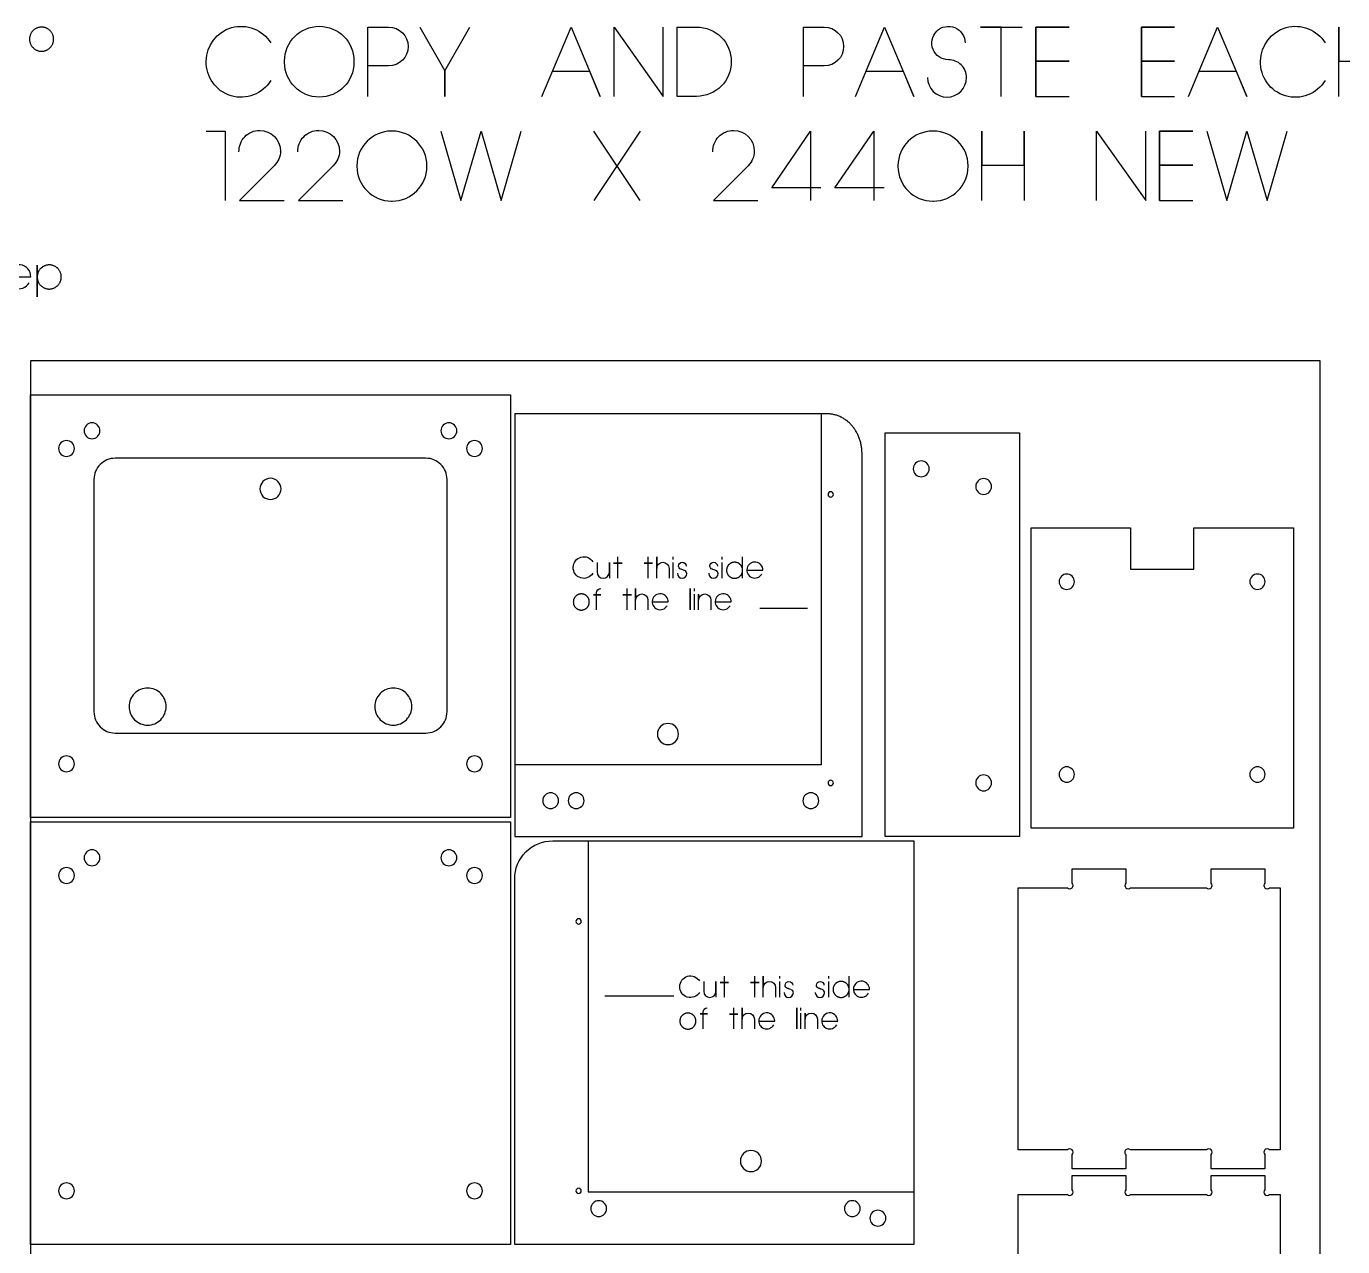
# Model space of a CAD drawing. Extents: x -767 to 4956, y -438 to 2808.
# Drawn here: x -4 to 1241, y 1602 to 2757 of the extents above; entities that cross this region are included whole.
import ezdxf

# ---------------------------------------------------------------- set-up
doc = ezdxf.new("R2010")
doc.units = 0
for name, color, linetype in [('DEFAULT_LAYER', 1, 'CONTINUOUS'), ('LAYER_1', 18, 'CONTINUOUS'), ('LAYER_10', 18, 'CONTINUOUS'), ('T5_LOGOLAYER_2', 18, 'CONTINUOUS'), ('T5_LOGOLAYER_20', 18, 'CONTINUOUS'), ('T5_LOGOLAYER_21', 18, 'CONTINUOUS')]:
    doc.layers.add(name, color=color, linetype=linetype)

msp = doc.modelspace()

# ---------------------------------------------------------------- linework, layer by layer
at = {"layer": 'DEFAULT_LAYER'}
for points in [[(748, 2390), (748, 2058), (458, 2058)], [(527.5, 1986), (527.5, 1654), (835.6, 1654)]]:
    msp.add_lwpolyline(points, dxfattribs=at)
msp.add_lwpolyline([(786.6, 1990), (786.6, 2352.3), (786.6, 2353.3), (786.5, 2354.2), (786.5, 2355.2), (786.4, 2356.2), (786.3, 2357.1), (786.2, 2358), (786.1, 2359), (785.9, 2359.9), (785.7, 2360.8), (785.5, 2361.7), (785.3, 2362.6), (785.1, 2363.5), (784.8, 2364.4), (784.6, 2365.3), (784.3, 2366.1), (784, 2367), (783.7, 2367.8), (783.3, 2368.6), (783, 2369.5), (782.6, 2370.3), (782.2, 2371.1), (781.8, 2371.8), (781.4, 2372.6), (780.9, 2373.4), (780.5, 2374.1), (780, 2374.9), (779.5, 2375.6), (779, 2376.3), (778.5, 2377), (778, 2377.6), (777.5, 2378.3), (776.9, 2379), (776.3, 2379.6), (775.8, 2380.2), (775.2, 2380.8), (774.6, 2381.4), (773.9, 2382), (773.3, 2382.5), (772.7, 2383), (772, 2383.6), (771.3, 2384.1), (770.7, 2384.5), (770, 2385), (769.3, 2385.4), (768.6, 2385.9), (767.9, 2386.3), (767.1, 2386.7), (766.4, 2387), (765.7, 2387.4), (764.9, 2387.7), (764.1, 2388), (763.4, 2388.3), (762.6, 2388.6), (761.8, 2388.8), (761, 2389), (760.2, 2389.2), (759.4, 2389.4), (758.6, 2389.6), (757.7, 2389.7), (756.9, 2389.8), (756.1, 2389.9), (755.2, 2389.9), (754.4, 2390), (753.5, 2390), (458, 2390), (458, 1990)], close=True, dxfattribs=at)
for points in [[(757, 2316.3, 0.414214), (754.5, 2313.8, 0.414214), (757, 2311.3, 0.414214), (759.5, 2313.8, 0.414214)], [(757, 2043.3, 0.414214), (754.5, 2040.8, 0.414214), (757, 2038.3, 0.414214), (759.5, 2040.8, 0.414214)], [(492, 2031.5, 0.414214), (484.5, 2024, 0.414214), (492, 2016.5, 0.414214), (499.5, 2024, 0.414214)], [(516.2, 2031.5, 0.414214), (508.7, 2024, 0.414214), (516.2, 2016.5, 0.414214), (523.7, 2024, 0.414214)], [(738.1, 2031.5, 0.414214), (730.6, 2024, 0.414214), (738.1, 2016.5, 0.414214), (745.6, 2024, 0.414214)], [(458, 1604), (458, 1950, -0.414214), (494, 1986), (835.6, 1986), (835.6, 1604)], [(518.5, 1912.3, 0.414214), (516, 1909.8, 0.414214), (518.5, 1907.3, 0.414214), (521, 1909.8, 0.414214)], [(681.5, 1693, 0.414214), (671.5, 1683, 0.414214), (681.5, 1673, 0.414214), (691.5, 1683, 0.414214)], [(518.5, 1657.3, 0.414214), (516, 1654.8, 0.414214), (518.5, 1652.3, 0.414214), (521, 1654.8, 0.414214)], [(537.5, 1645.5, 0.414214), (530, 1638, 0.414214), (537.5, 1630.5, 0.414214), (545, 1638, 0.414214)], [(777.4, 1645.5, 0.414214), (769.9, 1638, 0.414214), (777.4, 1630.5, 0.414214), (784.9, 1638, 0.414214)], [(801.6, 1636.5, 0.414214), (794.1, 1629, 0.414214), (801.6, 1621.5, 0.414214), (809.1, 1629, 0.414214)]]:
    msp.add_lwpolyline(points, format="xyb", close=True, dxfattribs=at)
at = {"layer": 'LAYER_1'}
for points in [[(0, 0), (1220, 0), (1220, 2440), (0, 2440)], [(935.6, 2372), (935.6, 1990), (808.6, 1990), (808.6, 2372)]]:
    msp.add_lwpolyline(points, close=True, dxfattribs=at)
for points in [[(835.1, 2338, 0.414214), (842.6, 2330.5, 0.414214), (850.1, 2338, 0.414214), (842.6, 2345.5, 0.414214)], [(894.1, 2321.2, 0.414214), (901.6, 2313.7, 0.414214), (909.1, 2321.2, 0.414214), (901.6, 2328.7, 0.414214)], [(603, 2097, 0.414214), (593, 2087, 0.414214), (603, 2077, 0.414214), (613, 2087, 0.414214)], [(894.1, 2040.8, 0.414214), (901.6, 2033.3, 0.414214), (909.1, 2040.8, 0.414214), (901.6, 2048.3, 0.414214)]]:
    msp.add_lwpolyline(points, format="xyb", close=True, dxfattribs=at)
at = {"layer": 'LAYER_10'}
for points in [[(0, 2408), (454, 2408), (454, 2008), (0, 2008)], [(0, 2004), (454, 2004), (454, 1604), (0, 1604)]]:
    msp.add_lwpolyline(points, close=True, dxfattribs=at)
for points in [[(58.2, 2381.5, 0.414214), (50.7, 2374, 0.414214), (58.2, 2366.5, 0.414214), (65.7, 2374, 0.414214)], [(395.8, 2381.5, 0.414214), (388.3, 2374, 0.414214), (395.8, 2366.5, 0.414214), (403.3, 2374, 0.414214)], [(34, 2364.7, 0.414214), (26.5, 2357.2, 0.414214), (34, 2349.7, 0.414214), (41.5, 2357.2, 0.414214)], [(420, 2364.7, 0.414214), (412.5, 2357.2, 0.414214), (420, 2349.7, 0.414214), (427.5, 2357.2, 0.414214)], [(60, 2108, 0.414214), (80, 2088), (374, 2088, 0.414214), (394, 2108), (394, 2328, 0.414214), (374, 2348), (80, 2348, 0.414214), (60, 2328)], [(227, 2329, 0.414214), (217, 2319, 0.414214), (227, 2309, 0.414214), (237, 2319, 0.414214)], [(110.8, 2130.5, 0.414214), (93.3, 2113, 0.414214), (110.8, 2095.5, 0.414214), (128.3, 2113, 0.414214)], [(343.2, 2130.5, 0.414214), (325.7, 2113, 0.414214), (343.2, 2095.5, 0.414214), (360.7, 2113, 0.414214)], [(34, 2066.3, 0.414214), (26.5, 2058.8, 0.414214), (34, 2051.3, 0.414214), (41.5, 2058.8, 0.414214)], [(420, 2066.3, 0.414214), (412.5, 2058.8, 0.414214), (420, 2051.3, 0.414214), (427.5, 2058.8, 0.414214)], [(58.2, 1977.5, 0.414214), (50.7, 1970, 0.414214), (58.2, 1962.5, 0.414214), (65.7, 1970, 0.414214)], [(395.8, 1977.5, 0.414214), (388.3, 1970, 0.414214), (395.8, 1962.5, 0.414214), (403.3, 1970, 0.414214)], [(34, 1960.7, 0.414214), (26.5, 1953.2, 0.414214), (34, 1945.7, 0.414214), (41.5, 1953.2, 0.414214)], [(420, 1960.7, 0.414214), (412.5, 1953.2, 0.414214), (420, 1945.7, 0.414214), (427.5, 1953.2, 0.414214)], [(34, 1662.3, 0.414214), (26.5, 1654.8, 0.414214), (34, 1647.3, 0.414214), (41.5, 1654.8, 0.414214)], [(420, 1662.3, 0.414214), (412.5, 1654.8, 0.414214), (420, 1647.3, 0.414214), (427.5, 1654.8, 0.414214)]]:
    msp.add_lwpolyline(points, format="xyb", close=True, dxfattribs=at)
at = {"layer": 'T5_LOGOLAYER_2'}
for points in [[(10.5, 2733.1), (11, 2733.1), (11.6, 2733.2), (12.2, 2733.2), (12.7, 2733.3), (13.3, 2733.5), (13.8, 2733.6), (14.4, 2733.8), (14.9, 2734), (15.4, 2734.2), (15.9, 2734.5), (16.4, 2734.8), (16.8, 2735.1), (17.3, 2735.4), (17.7, 2735.7), (18.1, 2736.1), (18.5, 2736.5), (18.9, 2736.8), (19.2, 2737.3), (19.6, 2737.7), (19.9, 2738.1), (20.2, 2738.6), (20.5, 2739.1), (20.7, 2739.6), (21, 2740.1), (21.2, 2740.6), (21.3, 2741.1), (21.5, 2741.7), (21.6, 2742.2), (21.7, 2742.8), (21.8, 2743.3), (21.8, 2743.9), (21.9, 2744.5), (21.8, 2745.1), (21.8, 2745.7), (21.7, 2746.2), (21.6, 2746.8), (21.5, 2747.4), (21.3, 2747.9), (21.2, 2748.4), (21, 2748.9), (20.7, 2749.5), (20.5, 2749.9), (20.2, 2750.4), (19.9, 2750.9), (19.6, 2751.3), (19.2, 2751.8), (18.9, 2752.2), (18.5, 2752.6), (18.1, 2753), (17.7, 2753.3), (17.3, 2753.6), (16.8, 2754), (16.4, 2754.3), (15.9, 2754.5), (15.4, 2754.8), (14.9, 2755), (14.4, 2755.2), (13.8, 2755.4), (13.3, 2755.6), (12.7, 2755.7), (12.2, 2755.8), (11.6, 2755.9), (11, 2755.9), (10.5, 2755.9), (9.9, 2755.9), (9.3, 2755.9), (8.7, 2755.8), (8.2, 2755.7), (7.6, 2755.6), (7.1, 2755.4), (6.5, 2755.2), (6, 2755), (5.5, 2754.8), (5, 2754.5), (4.5, 2754.3), (4.1, 2754), (3.6, 2753.6), (3.2, 2753.3), (2.8, 2753), (2.4, 2752.6), (2, 2752.2), (1.7, 2751.8), (1.3, 2751.3), (1, 2750.9), (0.7, 2750.4), (0.4, 2749.9), (0.2, 2749.5), (-0.1, 2748.9), (-0.3, 2748.4), (-0.4, 2747.9), (-0.6, 2747.4), (-0.7, 2746.8), (-0.8, 2746.2), (-0.9, 2745.7), (-0.9, 2745.1), (-0.9, 2744.5), (-0.9, 2743.9), (-0.9, 2743.3), (-0.8, 2742.8), (-0.7, 2742.2), (-0.6, 2741.7), (-0.4, 2741.1), (-0.3, 2740.6), (-0.1, 2740.1), (0.2, 2739.6), (0.4, 2739.1), (0.7, 2738.6), (1, 2738.1), (1.3, 2737.7), (1.7, 2737.3), (2, 2736.8), (2.4, 2736.5), (2.8, 2736.1), (3.2, 2735.7), (3.6, 2735.4), (4.1, 2735.1), (4.5, 2734.8), (5, 2734.5), (5.5, 2734.2), (6, 2734), (6.5, 2733.8), (7.1, 2733.6), (7.6, 2733.5), (8.2, 2733.3), (8.7, 2733.2), (9.3, 2733.2), (9.9, 2733.1)], [(6.3, 2508.4), (6.3, 2530.6), (6.3, 2519.5), (6.3, 2518.9), (6.4, 2518.3), (6.5, 2517.8), (6.6, 2517.2), (6.7, 2516.7), (6.8, 2516.1), (7, 2515.6), (7.2, 2515.1), (7.5, 2514.6), (7.7, 2514.1), (8, 2513.6), (8.3, 2513.1), (8.6, 2512.7), (8.9, 2512.3), (9.3, 2511.8), (9.7, 2511.5), (10.1, 2511.1), (10.5, 2510.7), (10.9, 2510.4), (11.4, 2510.1), (11.8, 2509.8), (12.3, 2509.5), (12.8, 2509.2), (13.3, 2509), (13.8, 2508.8), (14.3, 2508.6), (14.9, 2508.5), (15.4, 2508.3), (16, 2508.2), (16.6, 2508.2), (17.1, 2508.1), (17.7, 2508.1), (18.3, 2508.1), (18.9, 2508.2), (19.5, 2508.2), (20, 2508.3), (20.6, 2508.5), (21.1, 2508.6), (21.7, 2508.8), (22.2, 2509), (22.7, 2509.2), (23.2, 2509.5), (23.6, 2509.8), (24.1, 2510.1), (24.6, 2510.4), (25, 2510.7), (25.4, 2511.1), (25.8, 2511.5), (26.2, 2511.8), (26.5, 2512.3), (26.9, 2512.7), (27.2, 2513.1), (27.5, 2513.6), (27.8, 2514.1), (28, 2514.6), (28.2, 2515.1), (28.4, 2515.6), (28.6, 2516.1), (28.8, 2516.7), (28.9, 2517.2), (29, 2517.8), (29.1, 2518.3), (29.1, 2518.9), (29.1, 2519.5), (29.1, 2520.1), (29.1, 2520.7), (29, 2521.2), (28.9, 2521.8), (28.8, 2522.4), (28.6, 2522.9), (28.4, 2523.4), (28.2, 2523.9), (28, 2524.5), (27.8, 2524.9), (27.5, 2525.4), (27.2, 2525.9), (26.9, 2526.3), (26.5, 2526.8), (26.2, 2527.2), (25.8, 2527.6), (25.4, 2528), (25, 2528.3), (24.6, 2528.6), (24.1, 2529), (23.6, 2529.3), (23.2, 2529.5), (22.7, 2529.8), (22.2, 2530), (21.7, 2530.2), (21.1, 2530.4), (20.6, 2530.6), (20, 2530.7), (19.5, 2530.8), (18.9, 2530.9), (18.3, 2530.9), (17.7, 2530.9), (17.1, 2530.9), (16.6, 2530.9), (16, 2530.8), (15.4, 2530.7), (14.9, 2530.6), (14.3, 2530.4), (13.8, 2530.2), (13.3, 2530), (12.8, 2529.8), (12.3, 2529.5), (11.8, 2529.3), (11.4, 2529), (10.9, 2528.6), (10.5, 2528.3), (10.1, 2528), (9.7, 2527.6), (9.3, 2527.2), (8.9, 2526.8), (8.6, 2526.3), (8.3, 2525.9), (8, 2525.4), (7.7, 2524.9), (7.5, 2524.5), (7.2, 2523.9), (7, 2523.4), (6.8, 2522.9), (6.7, 2522.4), (6.6, 2521.8), (6.5, 2521.2), (6.4, 2520.7), (6.3, 2520.1), (6.3, 2519.5), (6.3, 2500.6)], [(521, 2204.4), (521.4, 2204.4), (521.8, 2204.4), (522.2, 2204.5), (522.6, 2204.6), (522.9, 2204.6), (523.3, 2204.8), (523.7, 2204.9), (524, 2205), (524.3, 2205.2), (524.7, 2205.3), (525, 2205.5), (525.3, 2205.7), (525.6, 2205.9), (525.9, 2206.1), (526.2, 2206.4), (526.4, 2206.6), (526.7, 2206.9), (526.9, 2207.2), (527.1, 2207.5), (527.3, 2207.8), (527.5, 2208.1), (527.7, 2208.4), (527.9, 2208.7), (528, 2209.1), (528.2, 2209.4), (528.3, 2209.7), (528.4, 2210.1), (528.5, 2210.5), (528.6, 2210.9), (528.6, 2211.2), (528.6, 2211.6), (528.6, 2212), (528.6, 2212.4), (528.6, 2212.8), (528.6, 2213.2), (528.5, 2213.5), (528.4, 2213.9), (528.3, 2214.3), (528.2, 2214.6), (528, 2215), (527.9, 2215.3), (527.7, 2215.6), (527.5, 2215.9), (527.3, 2216.3), (527.1, 2216.6), (526.9, 2216.8), (526.7, 2217.1), (526.4, 2217.4), (526.2, 2217.6), (525.9, 2217.9), (525.6, 2218.1), (525.3, 2218.3), (525, 2218.5), (524.7, 2218.7), (524.3, 2218.9), (524, 2219), (523.7, 2219.1), (523.3, 2219.3), (522.9, 2219.4), (522.6, 2219.5), (522.2, 2219.5), (521.8, 2219.6), (521.4, 2219.6), (521, 2219.6), (520.7, 2219.6), (520.3, 2219.6), (519.9, 2219.5), (519.5, 2219.5), (519.1, 2219.4), (518.8, 2219.3), (518.4, 2219.1), (518.1, 2219), (517.7, 2218.9), (517.4, 2218.7), (517.1, 2218.5), (516.8, 2218.3), (516.5, 2218.1), (516.2, 2217.9), (515.9, 2217.6), (515.7, 2217.4), (515.4, 2217.1), (515.2, 2216.8), (515, 2216.6), (514.7, 2216.3), (514.5, 2215.9), (514.4, 2215.6), (514.2, 2215.3), (514, 2215), (513.9, 2214.6), (513.8, 2214.3), (513.7, 2213.9), (513.6, 2213.5), (513.5, 2213.2), (513.5, 2212.8), (513.5, 2212.4), (513.4, 2212), (513.5, 2211.6), (513.5, 2211.2), (513.5, 2210.9), (513.6, 2210.5), (513.7, 2210.1), (513.8, 2209.7), (513.9, 2209.4), (514, 2209.1), (514.2, 2208.7), (514.4, 2208.4), (514.5, 2208.1), (514.7, 2207.8), (515, 2207.5), (515.2, 2207.2), (515.4, 2206.9), (515.7, 2206.6), (515.9, 2206.4), (516.2, 2206.1), (516.5, 2205.9), (516.8, 2205.7), (517.1, 2205.5), (517.4, 2205.3), (517.7, 2205.2), (518.1, 2205), (518.4, 2204.9), (518.8, 2204.8), (519.1, 2204.6), (519.5, 2204.6), (519.9, 2204.5), (520.3, 2204.4), (520.7, 2204.4)], [(624, 2204.6), (624, 2224.6)], [(621.8, 1807.8), (622.2, 1807.8), (622.6, 1807.9), (623, 1807.9), (623.4, 1808), (623.7, 1808.1), (624.1, 1808.2), (624.4, 1808.3), (624.8, 1808.4), (625.1, 1808.6), (625.4, 1808.7), (625.8, 1808.9), (626.1, 1809.1), (626.4, 1809.3), (626.7, 1809.6), (626.9, 1809.8), (627.2, 1810), (627.4, 1810.3), (627.7, 1810.6), (627.9, 1810.9), (628.1, 1811.2), (628.3, 1811.5), (628.5, 1811.8), (628.7, 1812.1), (628.8, 1812.5), (629, 1812.8), (629.1, 1813.2), (629.2, 1813.5), (629.3, 1813.9), (629.3, 1814.3), (629.4, 1814.6), (629.4, 1815), (629.4, 1815.4), (629.4, 1815.8), (629.4, 1816.2), (629.3, 1816.6), (629.3, 1817), (629.2, 1817.3), (629.1, 1817.7), (629, 1818), (628.8, 1818.4), (628.7, 1818.7), (628.5, 1819), (628.3, 1819.4), (628.1, 1819.7), (627.9, 1820), (627.7, 1820.3), (627.4, 1820.5), (627.2, 1820.8), (626.9, 1821), (626.7, 1821.3), (626.4, 1821.5), (626.1, 1821.7), (625.8, 1821.9), (625.4, 1822.1), (625.1, 1822.3), (624.8, 1822.4), (624.4, 1822.6), (624.1, 1822.7), (623.7, 1822.8), (623.4, 1822.9), (623, 1822.9), (622.6, 1823), (622.2, 1823), (621.8, 1823), (621.4, 1823), (621, 1823), (620.7, 1822.9), (620.3, 1822.9), (619.9, 1822.8), (619.6, 1822.7), (619.2, 1822.6), (618.9, 1822.4), (618.5, 1822.3), (618.2, 1822.1), (617.9, 1821.9), (617.6, 1821.7), (617.3, 1821.5), (617, 1821.3), (616.7, 1821), (616.4, 1820.8), (616.2, 1820.5), (616, 1820.3), (615.7, 1820), (615.5, 1819.7), (615.3, 1819.4), (615.1, 1819), (615, 1818.7), (614.8, 1818.4), (614.7, 1818), (614.6, 1817.7), (614.5, 1817.3), (614.4, 1817), (614.3, 1816.6), (614.3, 1816.2), (614.2, 1815.8), (614.2, 1815.4), (614.2, 1815), (614.3, 1814.6), (614.3, 1814.3), (614.4, 1813.9), (614.5, 1813.5), (614.6, 1813.2), (614.7, 1812.8), (614.8, 1812.5), (615, 1812.1), (615.1, 1811.8), (615.3, 1811.5), (615.5, 1811.2), (615.7, 1810.9), (616, 1810.6), (616.2, 1810.3), (616.4, 1810), (616.7, 1809.8), (617, 1809.6), (617.3, 1809.3), (617.6, 1809.1), (617.9, 1808.9), (618.2, 1808.7), (618.5, 1808.6), (618.9, 1808.4), (619.2, 1808.3), (619.6, 1808.2), (619.9, 1808.1), (620.3, 1808), (620.7, 1807.9), (621, 1807.9), (621.4, 1807.8)], [(724.8, 1808), (724.8, 1828)]]:
    msp.add_lwpolyline(points, close=True, dxfattribs=at)
for points in [[(-21.9, 2519.5), (0.3, 2519.5, 0.90232), (-22.1, 2522.3, 0.862347), (-1.2, 2514.1)], [(532, 2239.2, -0.77786), (513.4, 2244.8, -0.756443), (532, 2250)], [(592.4, 2234.6), (592.4, 2254.6), (592.4, 2243.8, -1), (604, 2243.8), (604, 2234.6)], [(536, 2249.4), (536, 2240.2, 1), (547.6, 2240.2), (547.6, 2249.4), (547.6, 2234.6)], [(612, 2239.2), (612, 2238.8, 1), (620.8, 2238.8, 0.329104), (618.6, 2241.8)], [(618.4, 2241.8), (617.6, 2242.2), (617, 2242.4), (616, 2242.8), (615.4, 2243), (615.2, 2243, -0.313298), (613, 2246, -1), (620.2, 2246)], [(641.6, 2239.2), (641.6, 2238.8, 1), (650.4, 2238.8, 0.329104), (648.2, 2241.8)], [(648, 2241.8), (647.2, 2242.2), (646.6, 2242.4), (645.6, 2242.8), (645, 2243), (644.8, 2243, -0.313298), (642.6, 2246, -1), (649.8, 2246)], [(678, 2242), (692.8, 2242, 0.90232), (677.8, 2243.9, 0.862347), (691.8, 2238.4)], [(535.4, 2204.6), (535.4, 2218.8), (532.6, 2218.8), (539.6, 2218.8), (535.4, 2218.8), (535.4, 2220.6, -0.413333), (539.4, 2224.6)], [(572.4, 2204.6), (572.4, 2224.6), (572.4, 2213.8, -1), (584, 2213.8), (584, 2204.6)], [(588.4, 2212), (603.2, 2212, 0.90232), (588.3, 2213.9, 0.862347), (602.2, 2208.4)], [(632, 2204.6), (632, 2219.4), (632, 2213.8, -1), (643.6, 2213.8), (643.6, 2204.6)], [(648, 2212), (662.8, 2212, 0.90232), (647.9, 2213.9, 0.862347), (661.8, 2208.4)], [(632.8, 1842.6, -0.77786), (614.2, 1848.2, -0.756443), (632.8, 1853.4)], [(693.2, 1838), (693.2, 1858), (693.2, 1847.2, -1), (704.8, 1847.2), (704.8, 1838)], [(636.8, 1852.8), (636.8, 1843.6, 1), (648.4, 1843.6), (648.4, 1852.8), (648.4, 1838)], [(712.8, 1842.6), (712.8, 1842.2, 1), (721.6, 1842.2, 0.329104), (719.4, 1845.2)], [(719.2, 1845.2), (718.4, 1845.6), (717.8, 1845.8), (716.8, 1846.2), (716.2, 1846.4), (716, 1846.4, -0.313298), (713.8, 1849.4, -1), (721, 1849.4)], [(742.4, 1842.6), (742.4, 1842.2, 1), (751.2, 1842.2, 0.329104), (749, 1845.2)], [(748.8, 1845.2), (748, 1845.6), (747.4, 1845.8), (746.4, 1846.2), (745.8, 1846.4), (745.6, 1846.4, -0.313298), (743.4, 1849.4, -1), (750.6, 1849.4)], [(778.8, 1845.4), (793.6, 1845.4, 0.90232), (778.6, 1847.3, 0.862347), (792.6, 1841.8)], [(636.2, 1808), (636.2, 1822.2), (633.4, 1822.2), (640.4, 1822.2), (636.2, 1822.2), (636.2, 1824, -0.413333), (640.2, 1828)], [(673.2, 1808), (673.2, 1828), (673.2, 1817.2, -1), (684.8, 1817.2), (684.8, 1808)], [(689.2, 1815.4), (704, 1815.4, 0.90232), (689, 1817.3, 0.862347), (703, 1811.8)], [(732.8, 1808), (732.8, 1822.8), (732.8, 1817.2, -1), (744.4, 1817.2), (744.4, 1808)], [(748.8, 1815.4), (763.6, 1815.4, 0.90232), (748.6, 1817.3, 0.862347), (762.6, 1811.8)]]:
    msp.add_lwpolyline(points, format="xyb", dxfattribs=at)
for points in [[(555.6, 2234.6), (555.6, 2248.6), (551.6, 2248.6), (559.6, 2248.6), (555.6, 2248.6), (555.6, 2254.6)], [(584.4, 2234.6), (584.4, 2248.6), (580.4, 2248.6), (588.4, 2248.6), (584.4, 2248.6), (584.4, 2254.6)], [(608, 2252.2), (608, 2254.6)], [(654.4, 2252.2), (654.4, 2254.6)], [(673.6, 2234.6), (673.6, 2242), (673.6, 2242.4), (673.6, 2242.8), (673.5, 2243.2), (673.4, 2243.5), (673.4, 2243.9), (673.3, 2244.3), (673.1, 2244.6), (673, 2245), (672.9, 2245.3), (672.7, 2245.6), (672.5, 2245.9), (672.3, 2246.3), (672.1, 2246.6), (671.9, 2246.8), (671.6, 2247.1), (671.4, 2247.4), (671.1, 2247.6), (670.8, 2247.9), (670.6, 2248.1), (670.3, 2248.3), (669.9, 2248.5), (669.6, 2248.7), (669.3, 2248.9), (669, 2249), (668.6, 2249.1), (668.3, 2249.3), (667.9, 2249.4), (667.5, 2249.5), (667.2, 2249.5), (666.8, 2249.6), (666.4, 2249.6), (666, 2249.6), (665.6, 2249.6), (665.2, 2249.6), (664.8, 2249.5), (664.5, 2249.5), (664.1, 2249.4), (663.7, 2249.3), (663.4, 2249.1), (663, 2249), (662.7, 2248.9), (662.4, 2248.7), (662.1, 2248.5), (661.8, 2248.3), (661.5, 2248.1), (661.2, 2247.9), (660.9, 2247.6), (660.6, 2247.4), (660.4, 2247.1), (660.1, 2246.8), (659.9, 2246.6), (659.7, 2246.3), (659.5, 2245.9), (659.3, 2245.6), (659.2, 2245.3), (659, 2245), (658.9, 2244.6), (658.7, 2244.3), (658.6, 2243.9), (658.6, 2243.5), (658.5, 2243.2), (658.4, 2242.8), (658.4, 2242.4), (658.4, 2242), (658.4, 2241.6), (658.4, 2241.2), (658.5, 2240.9), (658.6, 2240.5), (658.6, 2240.1), (658.7, 2239.7), (658.9, 2239.4), (659, 2239.1), (659.2, 2238.7), (659.3, 2238.4), (659.5, 2238.1), (659.7, 2237.8), (659.9, 2237.5), (660.1, 2237.2), (660.4, 2236.9), (660.6, 2236.6), (660.9, 2236.4), (661.2, 2236.1), (661.5, 2235.9), (661.8, 2235.7), (662.1, 2235.5), (662.4, 2235.3), (662.7, 2235.2), (663, 2235), (663.4, 2234.9), (663.7, 2234.8), (664.1, 2234.6), (664.5, 2234.6), (664.8, 2234.5), (665.2, 2234.4), (665.6, 2234.4), (666, 2234.4), (666.4, 2234.4), (666.8, 2234.4), (667.2, 2234.5), (667.5, 2234.6), (667.9, 2234.6), (668.3, 2234.8), (668.6, 2234.9), (669, 2235), (669.3, 2235.2), (669.6, 2235.3), (669.9, 2235.5), (670.3, 2235.7), (670.6, 2235.9), (670.8, 2236.1), (671.1, 2236.4), (671.4, 2236.6), (671.6, 2236.9), (671.9, 2237.2), (672.1, 2237.5), (672.3, 2237.8), (672.5, 2238.1), (672.7, 2238.4), (672.9, 2238.7), (673, 2239.1), (673.1, 2239.4), (673.3, 2239.7), (673.4, 2240.1), (673.4, 2240.5), (673.5, 2240.9), (673.6, 2241.2), (673.6, 2241.6), (673.6, 2242), (673.6, 2254.6)], [(608, 2234.6), (608, 2249.4)], [(654.4, 2234.6), (654.4, 2249.4)], [(564.4, 2204.6), (564.4, 2218.6), (560.4, 2218.6), (568.4, 2218.6), (564.4, 2218.6), (564.4, 2224.6)], [(628, 2222.2), (628, 2224.6)], [(628, 2204.6), (628, 2219.4)], [(690, 2206), (735, 2206)], [(656.4, 1838), (656.4, 1852), (652.4, 1852), (660.4, 1852), (656.4, 1852), (656.4, 1858)], [(685.2, 1838), (685.2, 1852), (681.2, 1852), (689.2, 1852), (685.2, 1852), (685.2, 1858)], [(708.8, 1855.6), (708.8, 1858)], [(755.2, 1855.6), (755.2, 1858)], [(774.4, 1838), (774.4, 1845.4), (774.4, 1845.8), (774.3, 1846.2), (774.3, 1846.6), (774.2, 1847), (774.1, 1847.3), (774, 1847.7), (773.9, 1848), (773.8, 1848.4), (773.6, 1848.7), (773.5, 1849), (773.3, 1849.4), (773.1, 1849.7), (772.9, 1850), (772.6, 1850.3), (772.4, 1850.5), (772.2, 1850.8), (771.9, 1851), (771.6, 1851.3), (771.3, 1851.5), (771, 1851.7), (770.7, 1851.9), (770.4, 1852.1), (770.1, 1852.3), (769.7, 1852.4), (769.4, 1852.6), (769, 1852.7), (768.7, 1852.8), (768.3, 1852.9), (767.9, 1852.9), (767.6, 1853), (767.2, 1853), (766.8, 1853), (766.4, 1853), (766, 1853), (765.6, 1852.9), (765.2, 1852.9), (764.9, 1852.8), (764.5, 1852.7), (764.2, 1852.6), (763.8, 1852.4), (763.5, 1852.3), (763.2, 1852.1), (762.8, 1851.9), (762.5, 1851.7), (762.2, 1851.5), (761.9, 1851.3), (761.7, 1851), (761.4, 1850.8), (761.2, 1850.5), (760.9, 1850.3), (760.7, 1850), (760.5, 1849.7), (760.3, 1849.4), (760.1, 1849), (759.9, 1848.7), (759.8, 1848.4), (759.6, 1848), (759.5, 1847.7), (759.4, 1847.3), (759.3, 1847), (759.3, 1846.6), (759.2, 1846.2), (759.2, 1845.8), (759.2, 1845.4), (759.2, 1845), (759.2, 1844.6), (759.3, 1844.3), (759.3, 1843.9), (759.4, 1843.5), (759.5, 1843.2), (759.6, 1842.8), (759.8, 1842.5), (759.9, 1842.1), (760.1, 1841.8), (760.3, 1841.5), (760.5, 1841.2), (760.7, 1840.9), (760.9, 1840.6), (761.2, 1840.3), (761.4, 1840), (761.7, 1839.8), (761.9, 1839.6), (762.2, 1839.3), (762.5, 1839.1), (762.8, 1838.9), (763.2, 1838.7), (763.5, 1838.6), (763.8, 1838.4), (764.2, 1838.3), (764.5, 1838.2), (764.9, 1838.1), (765.2, 1838), (765.6, 1837.9), (766, 1837.9), (766.4, 1837.8), (766.8, 1837.8), (767.2, 1837.8), (767.6, 1837.9), (767.9, 1837.9), (768.3, 1838), (768.7, 1838.1), (769, 1838.2), (769.4, 1838.3), (769.7, 1838.4), (770.1, 1838.6), (770.4, 1838.7), (770.7, 1838.9), (771, 1839.1), (771.3, 1839.3), (771.6, 1839.6), (771.9, 1839.8), (772.2, 1840), (772.4, 1840.3), (772.6, 1840.6), (772.9, 1840.9), (773.1, 1841.2), (773.3, 1841.5), (773.5, 1841.8), (773.6, 1842.1), (773.8, 1842.5), (773.9, 1842.8), (774, 1843.2), (774.1, 1843.5), (774.2, 1843.9), (774.3, 1844.3), (774.3, 1844.6), (774.4, 1845), (774.4, 1845.4), (774.4, 1858)], [(708.8, 1838), (708.8, 1852.8)], [(755.2, 1838), (755.2, 1852.8)], [(543.4, 1839.2), (608.4, 1839.2)], [(665.2, 1808), (665.2, 1822), (661.2, 1822), (669.2, 1822), (665.2, 1822), (665.2, 1828)], [(728.8, 1825.6), (728.8, 1828)], [(728.8, 1808), (728.8, 1822.8)]]:
    msp.add_lwpolyline(points, dxfattribs=at)
at = {"layer": 'T5_LOGOLAYER_20'}
msp.add_lwpolyline([(1040.6, 2282), (1040.6, 2243.1), (1100.6, 2243.1), (1100.6, 2282), (1194.6, 2282), (1194.6, 1998), (946.6, 1998), (946.6, 2282)], close=True, dxfattribs=at)
for points in [[(980.2, 2238.4, 0.414214), (973, 2231.2, 0.414214), (980.2, 2223.9, 0.414214), (987.5, 2231.2, 0.414214)], [(1160.6, 2238.4, 0.414214), (1153.4, 2231.2, 0.414214), (1160.6, 2223.9, 0.414214), (1167.9, 2231.2, 0.414214)], [(980.2, 2056, 0.414214), (973, 2048.8, 0.414214), (980.2, 2041.5, 0.414214), (987.5, 2048.8, 0.414214)], [(1160.6, 2056, 0.414214), (1153.4, 2048.8, 0.414214), (1160.6, 2041.5, 0.414214), (1167.9, 2048.8, 0.414214)], [(1182, 1693.6), (1172.1, 1693.6, 1), (1167.7, 1689.1), (1167.7, 1675.6), (1116.9, 1675.6), (1116.9, 1689.1, 1), (1112.4, 1693.6), (1040.5, 1693.6, 1), (1036.1, 1689.1), (1036.1, 1675.6), (985.3, 1675.6), (985.3, 1689.1, 1), (980.8, 1693.6), (934.4, 1693.6), (934.4, 1941.6), (980.8, 1941.6, 1), (985.3, 1946.1), (985.3, 1959.6), (1036.1, 1959.6), (1036.1, 1946.1, 1), (1040.5, 1941.6), (1112.4, 1941.6, 1), (1116.9, 1946.1), (1116.9, 1959.6), (1167.7, 1959.6), (1167.7, 1946.1, 1), (1172.1, 1941.6), (1182, 1941.6)]]:
    msp.add_lwpolyline(points, format="xyb", close=True, dxfattribs=at)
msp.add_lwpolyline([(934.4, 1403.3), (934.4, 1651.3), (980.8, 1651.3, 1), (985.3, 1655.8), (985.3, 1669.3), (1036.1, 1669.3), (1036.1, 1655.8, 1), (1040.5, 1651.3), (1112.4, 1651.3, 1), (1116.9, 1655.8), (1116.9, 1669.3), (1167.7, 1669.3), (1167.7, 1655.8, 1), (1172.1, 1651.3), (1182, 1651.3), (1182, 1403.3)], format="xyb", dxfattribs=at)
at = {"layer": 'T5_LOGOLAYER_21'}
for points in [[(227.3, 2705.5, -0.77786), (166.3, 2723.8, -0.756443), (227.3, 2740.9)], [(319.1, 2690.4), (319.1, 2756), (338.8, 2756, -1), (338.8, 2719.2), (319.1, 2719.2)], [(731.2, 2690.4), (731.2, 2756), (750.8, 2756, -1), (750.8, 2719.2), (731.2, 2719.2)], [(848.6, 2708.1, 1), (885.4, 2708.1, 0.415385), (868.3, 2725.1, -0.668438), (857.2, 2752, -0.668438), (884.1, 2740.9)], [(1224.7, 2705.5, -0.77786), (1163.6, 2723.8, -0.756443), (1224.7, 2740.9)], [(197.2, 2637.9, -0.423868), (216.8, 2658.2, -0.413911), (236.5, 2638.5, -0.194637), (230.6, 2624.7), (197.8, 2591.9), (239.8, 2591.9)], [(252.9, 2637.9, -0.423868), (272.6, 2658.2, -0.413911), (292.3, 2638.5, -0.194637), (286.4, 2624.7), (253.6, 2591.9), (295.6, 2591.9)], [(645.4, 2637.9, -0.423868), (665.1, 2658.2, -0.413911), (684.7, 2638.5, -0.194637), (678.8, 2624.7), (646, 2591.9), (688, 2591.9)]]:
    msp.add_lwpolyline(points, format="xyb", dxfattribs=at)
for points in [[(306, 2722.5, -1), (240.3, 2722.5), (240.3, 2723.8, -1), (306, 2723.8)], [(611.8, 2690.4), (611.8, 2756), (630.1, 2756, -1), (630.1, 2690.4)], [(341.5, 2591.3), (342.2, 2591.3, 0.413333), (375, 2624.1), (375, 2624.7, 0.413333), (342.2, 2657.5), (341.5, 2657.5, 0.413333), (308.7, 2624.7), (308.7, 2624.1, 0.413333)], [(853.4, 2591.3), (854.1, 2591.3, 0.413333), (886.9, 2624.1), (886.9, 2624.7, 0.413333), (854.1, 2657.5), (853.4, 2657.5, 0.413333), (820.6, 2624.7), (820.6, 2624.1, 0.413333)]]:
    msp.add_lwpolyline(points, format="xyb", close=True, dxfattribs=at)
for points in [[(368.3, 2756), (391.9, 2714.6), (391.9, 2690.4), (391.9, 2714.6), (415.6, 2756)], [(483.8, 2690.4), (511.4, 2756), (538.9, 2690.4), (529.1, 2714), (494.3, 2714)], [(552, 2690.4), (552, 2756), (598.6, 2690.4), (598.6, 2756)], [(780.4, 2690.4), (807.9, 2756), (835.5, 2690.4), (825.7, 2714), (790.9, 2714)], [(918.2, 2690.4), (918.2, 2756), (898.5, 2756), (937.9, 2756)], [(951, 2690.4), (951, 2756), (982.5, 2756), (951, 2756), (951, 2723.8), (982.5, 2723.8), (951, 2723.8), (951, 2690.4), (982.5, 2690.4)], [(1050.8, 2690.4), (1050.8, 2756), (1082.2, 2756), (1050.8, 2756), (1050.8, 2723.8), (1082.2, 2723.8), (1050.8, 2723.8), (1050.8, 2690.4), (1082.2, 2690.4)], [(1095.4, 2690.4), (1122.9, 2756), (1150.5, 2690.4), (1140.7, 2714), (1105.9, 2714)], [(1237.6, 2690.4), (1237.6, 2756), (1237.6, 2723.8), (1277.7, 2723.8), (1277.7, 2756), (1277.7, 2690.4)], [(166.3, 2657.5), (184, 2657.5), (184, 2591.9)], [(388.1, 2657.5), (407.2, 2591.9), (426.2, 2657.5), (445.2, 2591.9), (464.2, 2657.5)], [(532.5, 2657.5), (576.5, 2591.9)], [(533.1, 2591.9), (577.1, 2657.5)], [(747.7, 2603.7), (701.1, 2603.7), (737.9, 2657.5), (737.9, 2591.9)], [(807.5, 2603.7), (760.9, 2603.7), (797.6, 2657.5), (797.6, 2591.9)], [(900, 2591.9), (900, 2657.5), (900, 2625.4), (940, 2625.4), (940, 2657.5), (940, 2591.9)], [(1008.3, 2591.9), (1008.3, 2657.5), (1054.9, 2591.9), (1054.9, 2657.5)], [(1068, 2591.9), (1068, 2657.5), (1099.5, 2657.5), (1068, 2657.5), (1068, 2625.4), (1099.5, 2625.4), (1068, 2625.4), (1068, 2591.9), (1099.5, 2591.9)], [(1112.6, 2657.5), (1131.6, 2591.9), (1150.7, 2657.5), (1169.7, 2591.9), (1188.7, 2657.5)]]:
    msp.add_lwpolyline(points, dxfattribs=at)

doc.saveas('drawing.dxf')
